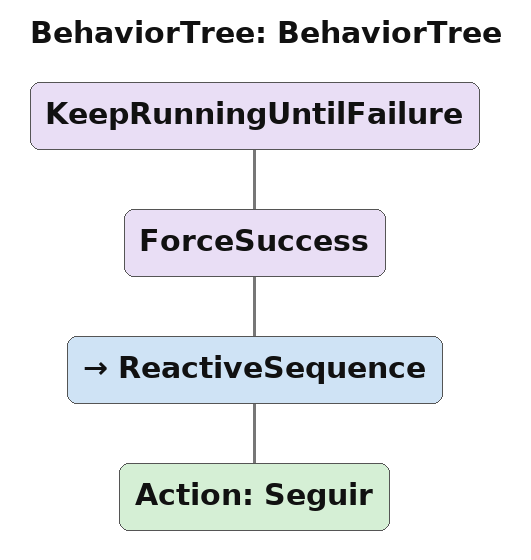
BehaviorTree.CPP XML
<?xml version="1.0"?>
<root main_tree_to_execute="BehaviorTree">
    <BehaviorTree ID="BehaviorTree">
        <KeepRunningUntilFailure>
            <ForceSuccess>
                <ReactiveSequence>
                    <Action ID="Seguir"/>
                </ReactiveSequence>
            </ForceSuccess>
        </KeepRunningUntilFailure>
    </BehaviorTree>
</root>
